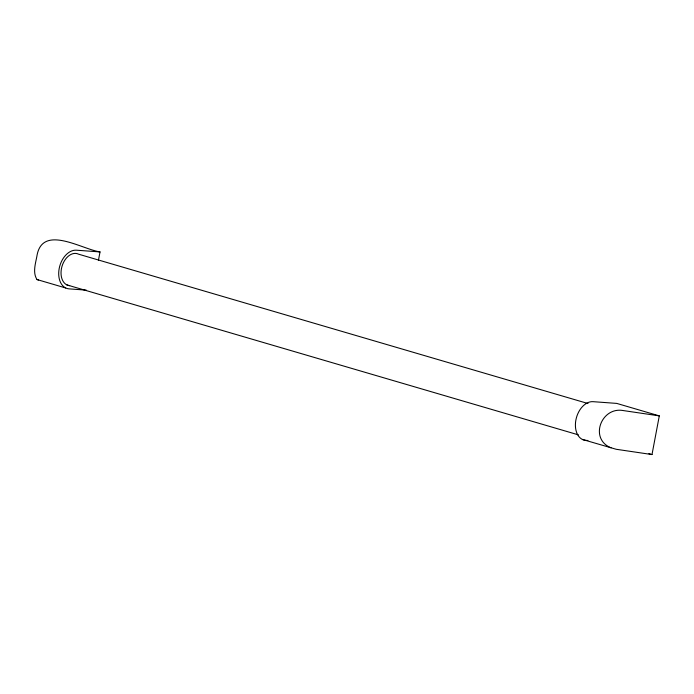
<?xml version="1.0" encoding="UTF-8"?>
<svg xmlns="http://www.w3.org/2000/svg" width="694" height="694" viewBox="0 0 694 694"><rect width="100%" height="100%" fill="white"/><g stroke="black" fill="none" stroke-linecap="round" stroke-linejoin="round"><path stroke-width="1.04" d="M98.444 260.285L100.031 251.922C81.363 249.068 41.718 223.607 36.817 256.607C35.403 263.911 32.575 272.829 37.008 279.552L65.67 287.958M582.379 439.441L616.211 449.278L651.996 454.561L659.3 415.88L616.732 403.405L593.058 401.67A19.796 13.394 -73.7 0 0 575.881 420.026A19.796 13.394 -73.7 0 0 585.753 440.352L587.905 440.508M100.031 251.922L76.357 250.196A19.796 13.394 -73.7 0 0 59.181 268.543A19.796 13.394 -73.7 0 0 69.053 288.869L86.264 290.127M659.3 415.88L623.516 410.605C601.368 406.242 588.833 438.842 611.041 447.838M37.008 279.552L38.595 279.942M587.991 403.526L78.561 254.178A16.491 11.165 -73.7 0 0 61.922 266.609A16.491 11.165 -73.7 0 0 69.66 285.65M648.873 453.65L651.996 454.561M66.85 284.887L578.354 434.843"/></g></svg>
